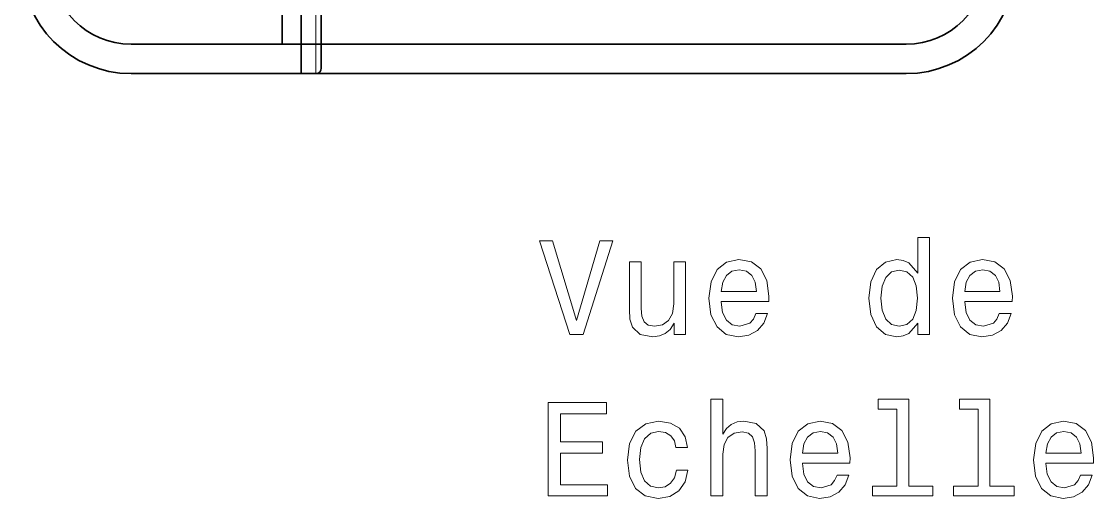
# Model space of a CAD drawing. Extents: x 468 to 804, y 295 to 621.
# Drawn here: x 724.8 to 764.91, y 386 to 403.85 of the extents above; entities that cross this region are included whole.
import ezdxf

# ---------------------------------------------------------------- set-up
doc = ezdxf.new("R2010")
doc.units = 0

msp = doc.modelspace()

# ---------------------------------------------------------------- linework, layer by layer
at = {"color": 7, "lineweight": 35, "ltscale": 0.075}
msp.add_line((734.549, 406), (734.549, 403), dxfattribs=at)
at = {"color": 7, "lineweight": 35, "ltscale": 0.1025}
msp.add_line((735.27, 401.9), (735.27, 406), dxfattribs=at)
at = {"color": 7, "lineweight": 13, "ltscale": 0.1025}
msp.add_line((735.82, 401.9), (735.82, 406), dxfattribs=at)
at = {"color": 7, "lineweight": 35, "ltscale": 0.0975}
msp.add_line((736.02, 402.1), (736.02, 406), dxfattribs=at)
at = {"color": 7, "lineweight": 35}
for p, q in [((757.902, 403), (728.902, 403)), ((757.902, 401.9), (728.902, 401.9))]:
    msp.add_line(p, q, dxfattribs=at)
at = {"color": 7, "lineweight": 35, "ltscale": 0.018001}
msp.add_line((734.549, 403), (735.27, 403), dxfattribs=at)
at = {"color": 7, "lineweight": 35, "ltscale": 0.01375}
msp.add_line((735.82, 401.9), (735.27, 401.9), dxfattribs=at)
at = {"color": 7, "lineweight": 13}
for points in [[(746.444, 395.648), (745.566, 392.668), (744.664, 395.648), (744.185, 395.648), (745.314, 392.143), (745.819, 392.143), (746.923, 395.648)], [(758.331, 392.562), (758.331, 392.143), (758.775, 392.143), (758.775, 395.764), (758.336, 395.764), (758.336, 394.438), (757.998, 394.821), (757.791, 394.912), (757.554, 394.947), (757.126, 394.847), (756.793, 394.564), (756.576, 394.11), (756.5, 393.5), (756.576, 392.89), (756.793, 392.431), (757.126, 392.143), (757.554, 392.048), (757.791, 392.083), (758.003, 392.174)], [(749.646, 394.852), (749.203, 394.852), (749.203, 393.288), (749.152, 392.925), (749.006, 392.663), (748.779, 392.501), (748.481, 392.451), (748.244, 392.491), (748.093, 392.612), (748.007, 392.819), (747.987, 393.112), (747.987, 394.852), (747.543, 394.852), (747.543, 393.071), (747.559, 392.713), (747.654, 392.416), (747.947, 392.143), (748.416, 392.048), (748.668, 392.083), (748.885, 392.174), (749.072, 392.33), (749.223, 392.557), (749.223, 392.143), (749.646, 392.143)], [(750.983, 393.369), (752.758, 393.369), (752.763, 393.576), (752.682, 394.156), (752.461, 394.589), (752.108, 394.852), (751.639, 394.947), (751.18, 394.847), (750.827, 394.564), (750.6, 394.105), (750.519, 393.5), (750.595, 392.88), (750.822, 392.426), (751.169, 392.143), (751.623, 392.048), (752.017, 392.113), (752.34, 392.285), (752.577, 392.557), (752.713, 392.92), (752.274, 392.92), (752.183, 392.718), (752.052, 392.567), (751.679, 392.446), (751.391, 392.501), (751.175, 392.678), (751.033, 392.965), (750.983, 393.354)], [(760.091, 393.369), (761.866, 393.369), (761.871, 393.576), (761.791, 394.156), (761.569, 394.589), (761.216, 394.852), (760.747, 394.947), (760.288, 394.847), (759.935, 394.564), (759.708, 394.105), (759.627, 393.5), (759.703, 392.88), (759.93, 392.426), (760.278, 392.143), (760.731, 392.048), (761.125, 392.113), (761.448, 392.285), (761.685, 392.557), (761.821, 392.92), (761.382, 392.92), (761.291, 392.718), (761.16, 392.567), (760.787, 392.446), (760.499, 392.501), (760.283, 392.678), (760.141, 392.965), (760.091, 393.354)], [(750.983, 393.742), (751.038, 394.09), (751.175, 394.347), (751.381, 394.504), (751.654, 394.559), (751.921, 394.504), (752.128, 394.347), (752.254, 394.09), (752.299, 393.742)], [(757.63, 394.549), (757.922, 394.478), (758.144, 394.282), (758.275, 393.954), (758.326, 393.5), (758.275, 393.041), (758.144, 392.713), (757.922, 392.512), (757.63, 392.446), (757.352, 392.512), (757.141, 392.713), (756.999, 393.046), (756.954, 393.5), (756.999, 393.949), (757.141, 394.277), (757.352, 394.478)], [(760.091, 393.742), (760.146, 394.09), (760.283, 394.347), (760.489, 394.504), (760.762, 394.559), (761.029, 394.504), (761.236, 394.347), (761.362, 394.09), (761.407, 393.742)], [(744.507, 386.097), (746.726, 386.097), (746.726, 386.52), (744.971, 386.52), (744.971, 387.705), (746.535, 387.705), (746.535, 388.124), (744.971, 388.124), (744.971, 389.173), (746.686, 389.173), (746.686, 389.597), (744.507, 389.597)], [(750.595, 386.097), (751.038, 386.097), (751.038, 387.66), (751.084, 388.018), (751.23, 388.28), (751.457, 388.442), (751.76, 388.502), (752.002, 388.452), (752.153, 388.316), (752.229, 388.089), (752.254, 387.786), (752.254, 386.097), (752.698, 386.097), (752.698, 387.877), (752.677, 388.235), (752.587, 388.532), (752.289, 388.805), (751.825, 388.901), (751.573, 388.865), (751.356, 388.769), (751.175, 388.618), (751.038, 388.411), (751.038, 389.718), (750.595, 389.718)], [(757.549, 389.344), (757.549, 386.47), (756.636, 386.47), (756.636, 386.097), (758.901, 386.097), (758.901, 386.47), (757.993, 386.47), (757.993, 389.718), (756.853, 389.718), (756.853, 389.344)], [(760.585, 389.344), (760.585, 386.47), (759.672, 386.47), (759.672, 386.097), (761.937, 386.097), (761.937, 386.47), (761.029, 386.47), (761.029, 389.718), (759.889, 389.718), (759.889, 389.344)], [(749.283, 387.907), (749.722, 387.907), (749.631, 388.311), (749.414, 388.628), (749.077, 388.825), (748.638, 388.901), (748.154, 388.8), (747.786, 388.517), (747.554, 388.058), (747.473, 387.443), (747.548, 386.833), (747.775, 386.379), (748.133, 386.097), (748.623, 386.001), (749.056, 386.076), (749.394, 386.288), (749.626, 386.621), (749.727, 387.065), (749.304, 387.065), (749.228, 386.782), (749.087, 386.571), (748.885, 386.439), (748.638, 386.399), (748.33, 386.465), (748.108, 386.666), (747.972, 386.994), (747.927, 387.458), (747.972, 387.912), (748.113, 388.24), (748.34, 388.442), (748.638, 388.512), (748.9, 388.467), (749.097, 388.351), (749.228, 388.159)], [(754.019, 387.322), (755.794, 387.322), (755.799, 387.529), (755.719, 388.109), (755.497, 388.542), (755.144, 388.805), (754.675, 388.901), (754.216, 388.8), (753.863, 388.517), (753.636, 388.058), (753.555, 387.453), (753.631, 386.833), (753.858, 386.379), (754.206, 386.097), (754.659, 386.001), (755.053, 386.066), (755.376, 386.238), (755.613, 386.51), (755.749, 386.873), (755.31, 386.873), (755.219, 386.671), (755.088, 386.52), (754.715, 386.399), (754.427, 386.455), (754.211, 386.631), (754.069, 386.919), (754.019, 387.307)], [(763.127, 387.322), (764.902, 387.322), (764.907, 387.529), (764.827, 388.109), (764.605, 388.542), (764.252, 388.805), (763.783, 388.901), (763.324, 388.8), (762.971, 388.517), (762.744, 388.058), (762.663, 387.453), (762.739, 386.833), (762.966, 386.379), (763.314, 386.097), (763.767, 386.001), (764.161, 386.066), (764.484, 386.238), (764.721, 386.51), (764.857, 386.873), (764.418, 386.873), (764.327, 386.671), (764.196, 386.52), (763.823, 386.399), (763.536, 386.455), (763.319, 386.631), (763.177, 386.919), (763.127, 387.307)], [(754.019, 387.695), (754.074, 388.043), (754.211, 388.3), (754.417, 388.457), (754.69, 388.512), (754.957, 388.457), (755.164, 388.3), (755.29, 388.043), (755.335, 387.695)], [(763.127, 387.695), (763.182, 388.043), (763.319, 388.3), (763.525, 388.457), (763.798, 388.512), (764.065, 388.457), (764.272, 388.3), (764.398, 388.043), (764.443, 387.695)]]:
    msp.add_lwpolyline(points, close=True, dxfattribs=at)
at = {"color": 7, "lineweight": 35}
for centre, radius, start, end in [((728.902, 406), 4.1, 180, 270), ((728.902, 406), 3, 180, 270), ((757.902, 406), 4.1, 270, 0), ((757.902, 406), 3, 270, 360), ((735.82, 402.1), 0.2, 270, 360)]:
    msp.add_arc(centre, radius, start, end, dxfattribs=at)

doc.saveas('drawing.dxf')
